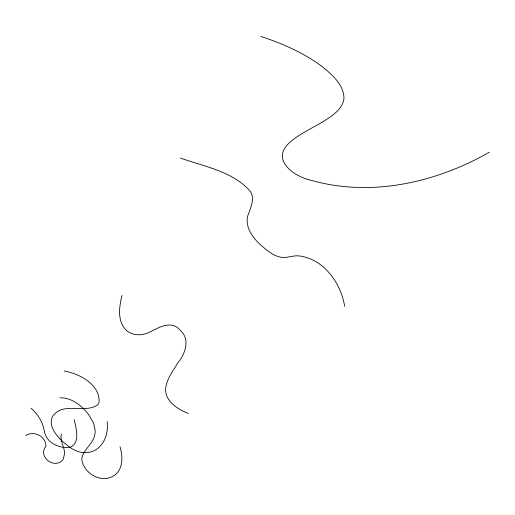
<?xml version="1.0" encoding="UTF-8"?>
<svg xmlns="http://www.w3.org/2000/svg" width="515" height="515" viewBox="0 0 515 515"><rect width="100%" height="100%" fill="white"/><g stroke="black" fill="none" stroke-linecap="round" stroke-linejoin="round"><path stroke-width="0.77" d="M107.159 421.45C110.023 448.166 86.99 463.036 66.1 444.342A56.27 51.758 7.6 0 1 60.055 438.947C55.272 433.836 50.155 427.244 51.416 419.796A13.467 12.386 7.6 0 1 52.916 415.985C63.525 401.443 84.022 413.867 97.284 405.125A7.365 6.772 7.6 0 0 99.099 402.324C100.097 384.37 79.503 373.678 64.208 370.967M121.984 295.526C119.1 306.934 117.002 321.849 126.754 330.662C132.503 335.465 140.827 335.793 147.593 333.115C157.545 328.461 170.806 319.113 180.186 330.205C190.524 339.256 185.329 353.708 177.965 362.76C173.278 370.311 167.6 377.688 165.894 386.604C163.474 400.297 177.327 409.174 188.297 413.474M61.459 434.068C59.772 439.289 62.849 444.271 64.014 449.241A21.495 19.776 7.6 0 1 64.459 454.153L63.294 459.052A8.208 7.551 7.6 0 1 60.867 461.698C51.815 467.82 38.239 455.756 45.771 446.492A6.843 6.289 7.6 0 0 45.938 445.147C45.236 435.98 33.449 430.366 25.75 435.561M489.25 152.273C436.598 182.374 372.081 197.155 312.592 180.694C292.88 176.619 268.515 158.414 292.134 140.447C301.848 132.741 313.255 127.649 323.768 121.186C332.304 115.721 342.81 109.219 343.994 98.146C343.653 84.447 332.008 74.611 322.203 66.615C303.856 52.884 282.593 43.588 260.931 36.449M59.92 397.85C69.19 397.451 77.611 402.756 83.926 409.116A52.91 48.667 7.6 0 1 89.082 415.238L93.576 423.279L95.146 430.231A20.89 19.216 7.6 0 1 94.773 434.769C93.157 443.653 84.331 448.784 82.059 457.32A12.418 11.427 7.6 0 0 81.962 460.854L83.179 464.788L85.709 468.908A26.941 24.784 7.6 0 0 89.359 472.77C95.191 477.991 103.933 480.257 111.304 477.096A17.047 15.682 7.6 0 0 116.673 473.465C123.445 466.339 122.48 455.402 120.014 446.66M180.572 158.099C204.391 166.648 232.928 171.353 250.277 191.361C254.642 197.747 251.526 205.401 249.299 211.923C242.79 224.817 252.369 237.808 261.884 245.996C267.568 250.947 273.832 256.174 281.518 257.358C287.035 257.983 292.34 255.704 297.837 255.801C323.053 257.964 340.981 282.748 344.625 306.316M31.145 408.234C37.486 414.041 42.61 421.502 44.09 430.096C44.863 435.284 47.644 440.158 52.099 443.035C57.126 446.331 63.351 448.217 69.371 447.426C80.868 443.814 76.027 428.068 74.179 419.603"/></g></svg>
